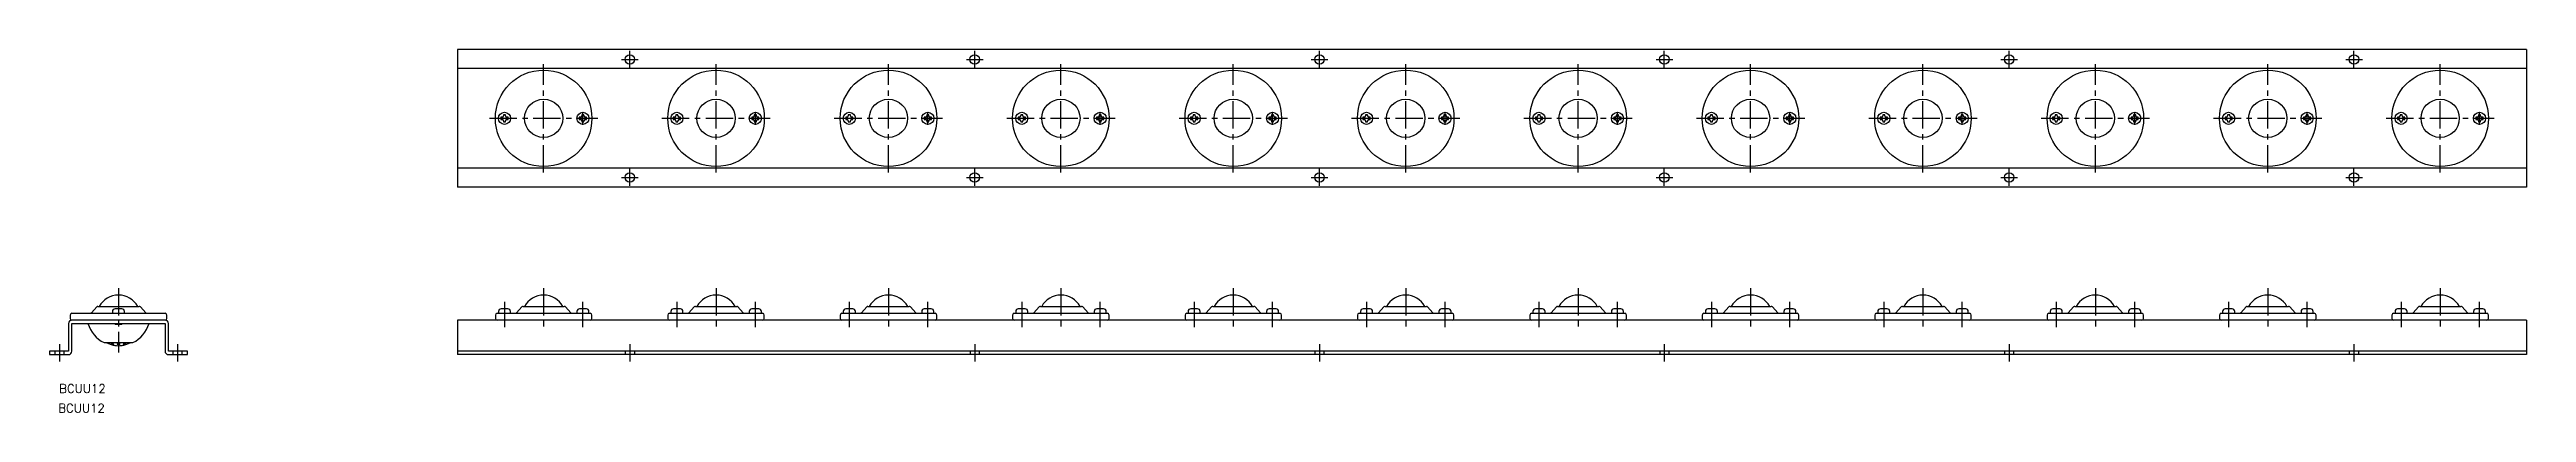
# Model space of a CAD drawing. Extents: x 0 to 1437, y -24 to 187.
import ezdxf

# ---------------------------------------------------------------- set-up
doc = ezdxf.new("R2010")
doc.units = 0
doc.header["$LTSCALE"] = 0.5
doc.header["$MEASUREMENT"] = 0
doc.linetypes.add('CENTER', pattern=[50.8, 31.75, -6.35, 6.35, -6.35])
doc.linetypes.add('DASHED', pattern=[19.05, 12.7, -6.35])
for name, color, linetype in [('MSM_CENTER', 1, 'CENTER'), ('MSM_CONTINUOUS', 7, 'CONTINUOUS'), ('MSM_DASHED', 4, 'DASHED')]:
    doc.layers.add(name, color=color, linetype=linetype)
doc.styles.get("Standard").update_dxf_attribs({"font": 'txt.shx', "height": 5, "bigfont": 'bigfont.shx'})

msp = doc.modelspace()

# ---------------------------------------------------------------- linework, layer by layer
at = {"layer": 'MSM_CENTER'}
for p, q in [((286.7, 115.8), (286.7, 178.6)), ((331.9, 181.4), (341.6, 181.4)), ((336.7, 176.5), (336.7, 186.3)), ((386.7, 115.8), (386.7, 178.6)), ((486.7, 115.8), (486.7, 178.6)), ((531.9, 181.4), (541.6, 181.4)), ((536.7, 176.5), (536.7, 186.3)), ((586.7, 115.8), (586.7, 178.6)), ((686.7, 115.8), (686.7, 178.6)), ((731.9, 181.4), (741.6, 181.4)), ((736.7, 176.5), (736.7, 186.3)), ((786.7, 115.8), (786.7, 178.6)), ((886.7, 115.8), (886.7, 178.6)), ((931.9, 181.4), (941.6, 181.4)), ((936.7, 176.5), (936.7, 186.3)), ((986.7, 115.8), (986.7, 178.6)), ((1086.7, 115.8), (1086.7, 178.6)), ((1131.9, 181.4), (1141.6, 181.4)), ((1136.7, 176.5), (1136.7, 186.3)), ((1186.7, 115.8), (1186.7, 178.6)), ((1286.7, 115.8), (1286.7, 178.6)), ((1331.9, 181.4), (1341.6, 181.4)), ((1336.7, 176.5), (1336.7, 186.3)), ((1386.7, 115.8), (1386.7, 178.6)), ((255.3, 147.2), (318.1, 147.2)), ((309.5, 143.5), (309.5, 150.8)), ((355.3, 147.2), (418.1, 147.2)), ((409.5, 143.5), (409.5, 150.8)), ((455.3, 147.2), (518.1, 147.2)), ((509.5, 143.5), (509.5, 150.8)), ((555.3, 147.2), (618.1, 147.2)), ((609.5, 143.5), (609.5, 150.8)), ((655.3, 147.2), (718.1, 147.2)), ((709.5, 143.5), (709.5, 150.8)), ((755.3, 147.2), (818.1, 147.2)), ((809.5, 143.5), (809.5, 150.8)), ((855.3, 147.2), (918.1, 147.2)), ((909.5, 143.5), (909.5, 150.8)), ((955.3, 147.2), (1018.1, 147.2)), ((1009.5, 143.5), (1009.5, 150.8)), ((1055.3, 147.2), (1118.1, 147.2)), ((1109.5, 143.5), (1109.5, 150.8)), ((1155.3, 147.2), (1218.1, 147.2)), ((1209.5, 143.5), (1209.5, 150.8)), ((1255.3, 147.2), (1318.1, 147.2)), ((1309.5, 143.5), (1309.5, 150.8)), ((1355.3, 147.2), (1418.1, 147.2)), ((1409.5, 143.5), (1409.5, 150.8)), ((336.7, 108), (336.7, 117.8)), ((536.7, 108), (536.7, 117.8)), ((736.7, 108), (736.7, 117.8)), ((936.7, 108), (936.7, 117.8)), ((1136.7, 108), (1136.7, 117.8)), ((1336.7, 108), (1336.7, 117.8)), ((331.9, 112.9), (341.6, 112.9)), ((531.9, 112.9), (541.6, 112.9)), ((731.9, 112.9), (741.6, 112.9)), ((931.9, 112.9), (941.6, 112.9)), ((1131.9, 112.9), (1141.6, 112.9)), ((1331.9, 112.9), (1341.6, 112.9)), ((40.1, 48.6), (40.1, 11.2)), ((286.7, 48.6), (286.7, 26)), ((386.7, 48.6), (386.7, 26)), ((486.7, 48.6), (486.7, 26)), ((586.7, 48.6), (586.7, 26)), ((686.7, 48.6), (686.7, 26)), ((786.7, 48.6), (786.7, 26)), ((886.7, 48.6), (886.7, 26)), ((986.7, 48.6), (986.7, 26)), ((1086.7, 48.6), (1086.7, 26)), ((1186.7, 48.6), (1186.7, 26)), ((1286.7, 48.6), (1286.7, 26)), ((1386.7, 48.6), (1386.7, 26)), ((264, 40.6), (264, 26)), ((309.5, 26), (309.5, 40.6)), ((364, 40.6), (364, 26)), ((409.5, 26), (409.5, 40.6)), ((464, 40.6), (464, 26)), ((509.5, 26), (509.5, 40.6)), ((564, 40.6), (564, 26)), ((609.5, 26), (609.5, 40.6)), ((664, 40.6), (664, 26)), ((709.5, 26), (709.5, 40.6)), ((764, 40.6), (764, 26)), ((809.5, 26), (809.5, 40.6)), ((864, 40.6), (864, 26)), ((909.5, 26), (909.5, 40.6)), ((964, 40.6), (964, 26)), ((1009.5, 26), (1009.5, 40.6)), ((1064, 40.6), (1064, 26)), ((1109.5, 26), (1109.5, 40.6)), ((1164, 40.6), (1164, 26)), ((1209.5, 26), (1209.5, 40.6)), ((1264, 40.6), (1264, 26)), ((1309.5, 26), (1309.5, 40.6)), ((1364, 40.6), (1364, 26)), ((1409.5, 26), (1409.5, 40.6)), ((5.9, 16), (5.9, 6)), ((74.4, 16), (74.4, 6)), ((336.7, 16), (336.7, 6)), ((536.7, 16), (536.7, 6)), ((736.7, 16), (736.7, 6)), ((936.7, 16), (936.7, 6)), ((1136.7, 16), (1136.7, 6)), ((1336.7, 16), (1336.7, 6))]:
    msp.add_line(p, q, dxfattribs=at)
at = {"layer": 'MSM_CONTINUOUS'}
for p, q in [((236.7, 187.2), (236.7, 107.2)), ((1436.7, 187.2), (236.7, 187.2)), ((1436.7, 187.2), (1436.7, 107.2)), ((1436.7, 176.2), (236.7, 176.2)), ((262.6, 147.8), (261.9, 147.8)), ((261.9, 147.8), (261.9, 146.6)), ((261.9, 146.6), (262.6, 146.6)), ((263.4, 149.3), (263.4, 148.6)), ((264.6, 149.3), (263.4, 149.3)), ((263.4, 145.8), (263.4, 145.1)), ((263.4, 145.1), (264.6, 145.1)), ((264.6, 148.6), (264.6, 149.3)), ((264.6, 145.1), (264.6, 145.8)), ((266.1, 147.8), (265.4, 147.8)), ((265.4, 146.6), (266.1, 146.6)), ((266.1, 146.6), (266.1, 147.8)), ((308.1, 147.8), (307.4, 147.8)), ((307.4, 147.8), (307.4, 146.6)), ((307.4, 146.6), (308.1, 146.6)), ((308.9, 149.3), (308.9, 148.6)), ((310.1, 149.3), (308.9, 149.3)), ((308.9, 145.8), (308.9, 145.1)), ((308.9, 145.1), (310.1, 145.1)), ((310.1, 148.6), (310.1, 149.3)), ((310.1, 145.1), (310.1, 145.8)), ((311.6, 147.8), (310.9, 147.8)), ((310.9, 146.6), (311.6, 146.6)), ((311.6, 146.6), (311.6, 147.8)), ((362.6, 147.8), (361.9, 147.8)), ((361.9, 147.8), (361.9, 146.6)), ((361.9, 146.6), (362.6, 146.6)), ((363.4, 149.3), (363.4, 148.6)), ((364.6, 149.3), (363.4, 149.3)), ((363.4, 145.8), (363.4, 145.1)), ((363.4, 145.1), (364.6, 145.1)), ((364.6, 148.6), (364.6, 149.3)), ((364.6, 145.1), (364.6, 145.8)), ((366.1, 147.8), (365.4, 147.8)), ((365.4, 146.6), (366.1, 146.6)), ((366.1, 146.6), (366.1, 147.8)), ((408.1, 147.8), (407.4, 147.8)), ((407.4, 147.8), (407.4, 146.6)), ((407.4, 146.6), (408.1, 146.6)), ((408.9, 149.3), (408.9, 148.6)), ((410.1, 149.3), (408.9, 149.3)), ((408.9, 145.8), (408.9, 145.1)), ((408.9, 145.1), (410.1, 145.1)), ((410.1, 148.6), (410.1, 149.3)), ((410.1, 145.1), (410.1, 145.8)), ((411.6, 147.8), (410.9, 147.8)), ((410.9, 146.6), (411.6, 146.6)), ((411.6, 146.6), (411.6, 147.8)), ((462.6, 147.8), (461.9, 147.8)), ((461.9, 147.8), (461.9, 146.6)), ((461.9, 146.6), (462.6, 146.6)), ((463.4, 149.3), (463.4, 148.6)), ((464.6, 149.3), (463.4, 149.3)), ((463.4, 145.8), (463.4, 145.1)), ((463.4, 145.1), (464.6, 145.1)), ((464.6, 148.6), (464.6, 149.3)), ((464.6, 145.1), (464.6, 145.8)), ((466.1, 147.8), (465.4, 147.8)), ((465.4, 146.6), (466.1, 146.6)), ((466.1, 146.6), (466.1, 147.8)), ((508.1, 147.8), (507.4, 147.8)), ((507.4, 147.8), (507.4, 146.6)), ((507.4, 146.6), (508.1, 146.6)), ((508.9, 149.3), (508.9, 148.6)), ((510.1, 149.3), (508.9, 149.3)), ((508.9, 145.8), (508.9, 145.1)), ((508.9, 145.1), (510.1, 145.1)), ((510.1, 148.6), (510.1, 149.3)), ((510.1, 145.1), (510.1, 145.8)), ((511.6, 147.8), (510.9, 147.8)), ((510.9, 146.6), (511.6, 146.6)), ((511.6, 146.6), (511.6, 147.8)), ((562.6, 147.8), (561.9, 147.8)), ((561.9, 147.8), (561.9, 146.6)), ((561.9, 146.6), (562.6, 146.6)), ((563.4, 149.3), (563.4, 148.6)), ((564.6, 149.3), (563.4, 149.3)), ((563.4, 145.8), (563.4, 145.1)), ((563.4, 145.1), (564.6, 145.1)), ((564.6, 148.6), (564.6, 149.3)), ((564.6, 145.1), (564.6, 145.8)), ((566.1, 147.8), (565.4, 147.8)), ((565.4, 146.6), (566.1, 146.6)), ((566.1, 146.6), (566.1, 147.8)), ((608.1, 147.8), (607.4, 147.8)), ((607.4, 147.8), (607.4, 146.6)), ((607.4, 146.6), (608.1, 146.6)), ((608.9, 149.3), (608.9, 148.6)), ((610.1, 149.3), (608.9, 149.3)), ((608.9, 145.8), (608.9, 145.1)), ((608.9, 145.1), (610.1, 145.1)), ((610.1, 148.6), (610.1, 149.3)), ((610.1, 145.1), (610.1, 145.8)), ((611.6, 147.8), (610.9, 147.8)), ((610.9, 146.6), (611.6, 146.6)), ((611.6, 146.6), (611.6, 147.8)), ((662.6, 147.8), (661.9, 147.8)), ((661.9, 147.8), (661.9, 146.6)), ((661.9, 146.6), (662.6, 146.6)), ((663.4, 149.3), (663.4, 148.6)), ((664.6, 149.3), (663.4, 149.3)), ((663.4, 145.8), (663.4, 145.1)), ((663.4, 145.1), (664.6, 145.1)), ((664.6, 148.6), (664.6, 149.3)), ((664.6, 145.1), (664.6, 145.8)), ((666.1, 147.8), (665.4, 147.8)), ((665.4, 146.6), (666.1, 146.6)), ((666.1, 146.6), (666.1, 147.8)), ((708.1, 147.8), (707.4, 147.8)), ((707.4, 147.8), (707.4, 146.6)), ((707.4, 146.6), (708.1, 146.6)), ((708.9, 149.3), (708.9, 148.6)), ((710.1, 149.3), (708.9, 149.3)), ((708.9, 145.8), (708.9, 145.1)), ((708.9, 145.1), (710.1, 145.1)), ((710.1, 148.6), (710.1, 149.3)), ((710.1, 145.1), (710.1, 145.8)), ((711.6, 147.8), (710.9, 147.8)), ((710.9, 146.6), (711.6, 146.6)), ((711.6, 146.6), (711.6, 147.8)), ((762.6, 147.8), (761.9, 147.8)), ((761.9, 147.8), (761.9, 146.6)), ((761.9, 146.6), (762.6, 146.6)), ((763.4, 149.3), (763.4, 148.6)), ((764.6, 149.3), (763.4, 149.3)), ((763.4, 145.8), (763.4, 145.1)), ((763.4, 145.1), (764.6, 145.1)), ((764.6, 148.6), (764.6, 149.3)), ((764.6, 145.1), (764.6, 145.8)), ((766.1, 147.8), (765.4, 147.8)), ((765.4, 146.6), (766.1, 146.6)), ((766.1, 146.6), (766.1, 147.8)), ((808.1, 147.8), (807.4, 147.8)), ((807.4, 147.8), (807.4, 146.6)), ((807.4, 146.6), (808.1, 146.6)), ((808.9, 149.3), (808.9, 148.6)), ((810.1, 149.3), (808.9, 149.3)), ((808.9, 145.8), (808.9, 145.1)), ((808.9, 145.1), (810.1, 145.1)), ((810.1, 148.6), (810.1, 149.3)), ((810.1, 145.1), (810.1, 145.8)), ((811.6, 147.8), (810.9, 147.8)), ((810.9, 146.6), (811.6, 146.6)), ((811.6, 146.6), (811.6, 147.8)), ((862.6, 147.8), (861.9, 147.8)), ((861.9, 147.8), (861.9, 146.6)), ((861.9, 146.6), (862.6, 146.6)), ((863.4, 149.3), (863.4, 148.6)), ((864.6, 149.3), (863.4, 149.3)), ((863.4, 145.8), (863.4, 145.1)), ((863.4, 145.1), (864.6, 145.1)), ((864.6, 148.6), (864.6, 149.3)), ((864.6, 145.1), (864.6, 145.8)), ((866.1, 147.8), (865.4, 147.8)), ((865.4, 146.6), (866.1, 146.6)), ((866.1, 146.6), (866.1, 147.8)), ((908.1, 147.8), (907.4, 147.8)), ((907.4, 147.8), (907.4, 146.6)), ((907.4, 146.6), (908.1, 146.6)), ((908.9, 149.3), (908.9, 148.6)), ((910.1, 149.3), (908.9, 149.3)), ((908.9, 145.8), (908.9, 145.1)), ((908.9, 145.1), (910.1, 145.1)), ((910.1, 148.6), (910.1, 149.3)), ((910.1, 145.1), (910.1, 145.8)), ((911.6, 147.8), (910.9, 147.8)), ((910.9, 146.6), (911.6, 146.6)), ((911.6, 146.6), (911.6, 147.8)), ((962.6, 147.8), (961.9, 147.8)), ((961.9, 147.8), (961.9, 146.6)), ((961.9, 146.6), (962.6, 146.6)), ((963.4, 149.3), (963.4, 148.6)), ((964.6, 149.3), (963.4, 149.3)), ((963.4, 145.8), (963.4, 145.1)), ((963.4, 145.1), (964.6, 145.1)), ((964.6, 148.6), (964.6, 149.3)), ((964.6, 145.1), (964.6, 145.8)), ((966.1, 147.8), (965.4, 147.8)), ((965.4, 146.6), (966.1, 146.6)), ((966.1, 146.6), (966.1, 147.8)), ((1008.1, 147.8), (1007.4, 147.8)), ((1007.4, 147.8), (1007.4, 146.6)), ((1007.4, 146.6), (1008.1, 146.6)), ((1008.9, 149.3), (1008.9, 148.6)), ((1010.1, 149.3), (1008.9, 149.3)), ((1008.9, 145.8), (1008.9, 145.1)), ((1008.9, 145.1), (1010.1, 145.1)), ((1010.1, 148.6), (1010.1, 149.3)), ((1010.1, 145.1), (1010.1, 145.8)), ((1011.6, 147.8), (1010.9, 147.8)), ((1010.9, 146.6), (1011.6, 146.6)), ((1011.6, 146.6), (1011.6, 147.8)), ((1062.6, 147.8), (1061.9, 147.8)), ((1061.9, 147.8), (1061.9, 146.6)), ((1061.9, 146.6), (1062.6, 146.6)), ((1063.4, 149.3), (1063.4, 148.6)), ((1064.6, 149.3), (1063.4, 149.3)), ((1063.4, 145.8), (1063.4, 145.1)), ((1063.4, 145.1), (1064.6, 145.1)), ((1064.6, 148.6), (1064.6, 149.3)), ((1064.6, 145.1), (1064.6, 145.8)), ((1066.1, 147.8), (1065.4, 147.8)), ((1065.4, 146.6), (1066.1, 146.6)), ((1066.1, 146.6), (1066.1, 147.8)), ((1108.1, 147.8), (1107.4, 147.8)), ((1107.4, 147.8), (1107.4, 146.6)), ((1107.4, 146.6), (1108.1, 146.6)), ((1108.9, 149.3), (1108.9, 148.6)), ((1110.1, 149.3), (1108.9, 149.3)), ((1108.9, 145.8), (1108.9, 145.1)), ((1108.9, 145.1), (1110.1, 145.1)), ((1110.1, 148.6), (1110.1, 149.3)), ((1110.1, 145.1), (1110.1, 145.8)), ((1111.6, 147.8), (1110.9, 147.8)), ((1110.9, 146.6), (1111.6, 146.6)), ((1111.6, 146.6), (1111.6, 147.8)), ((1162.6, 147.8), (1161.9, 147.8)), ((1161.9, 147.8), (1161.9, 146.6)), ((1161.9, 146.6), (1162.6, 146.6)), ((1163.4, 149.3), (1163.4, 148.6)), ((1164.6, 149.3), (1163.4, 149.3)), ((1163.4, 145.8), (1163.4, 145.1)), ((1163.4, 145.1), (1164.6, 145.1)), ((1164.6, 148.6), (1164.6, 149.3)), ((1164.6, 145.1), (1164.6, 145.8)), ((1166.1, 147.8), (1165.4, 147.8)), ((1165.4, 146.6), (1166.1, 146.6)), ((1166.1, 146.6), (1166.1, 147.8)), ((1208.1, 147.8), (1207.4, 147.8)), ((1207.4, 147.8), (1207.4, 146.6)), ((1207.4, 146.6), (1208.1, 146.6)), ((1208.9, 149.3), (1208.9, 148.6)), ((1210.1, 149.3), (1208.9, 149.3)), ((1208.9, 145.8), (1208.9, 145.1)), ((1208.9, 145.1), (1210.1, 145.1)), ((1210.1, 148.6), (1210.1, 149.3)), ((1210.1, 145.1), (1210.1, 145.8)), ((1211.6, 147.8), (1210.9, 147.8)), ((1210.9, 146.6), (1211.6, 146.6)), ((1211.6, 146.6), (1211.6, 147.8)), ((1262.6, 147.8), (1261.9, 147.8)), ((1261.9, 147.8), (1261.9, 146.6)), ((1261.9, 146.6), (1262.6, 146.6)), ((1263.4, 149.3), (1263.4, 148.6)), ((1264.6, 149.3), (1263.4, 149.3)), ((1263.4, 145.8), (1263.4, 145.1)), ((1263.4, 145.1), (1264.6, 145.1)), ((1264.6, 148.6), (1264.6, 149.3)), ((1264.6, 145.1), (1264.6, 145.8)), ((1266.1, 147.8), (1265.4, 147.8)), ((1265.4, 146.6), (1266.1, 146.6)), ((1266.1, 146.6), (1266.1, 147.8)), ((1308.1, 147.8), (1307.4, 147.8)), ((1307.4, 147.8), (1307.4, 146.6)), ((1307.4, 146.6), (1308.1, 146.6)), ((1308.9, 149.3), (1308.9, 148.6)), ((1310.1, 149.3), (1308.9, 149.3)), ((1308.9, 145.8), (1308.9, 145.1)), ((1308.9, 145.1), (1310.1, 145.1)), ((1310.1, 148.6), (1310.1, 149.3)), ((1310.1, 145.1), (1310.1, 145.8)), ((1311.6, 147.8), (1310.9, 147.8)), ((1310.9, 146.6), (1311.6, 146.6)), ((1311.6, 146.6), (1311.6, 147.8)), ((1362.6, 147.8), (1361.9, 147.8)), ((1361.9, 147.8), (1361.9, 146.6)), ((1361.9, 146.6), (1362.6, 146.6)), ((1363.4, 149.3), (1363.4, 148.6)), ((1364.6, 149.3), (1363.4, 149.3)), ((1363.4, 145.8), (1363.4, 145.1)), ((1363.4, 145.1), (1364.6, 145.1)), ((1364.6, 148.6), (1364.6, 149.3)), ((1364.6, 145.1), (1364.6, 145.8)), ((1366.1, 147.8), (1365.4, 147.8)), ((1365.4, 146.6), (1366.1, 146.6)), ((1366.1, 146.6), (1366.1, 147.8)), ((1408.1, 147.8), (1407.4, 147.8)), ((1407.4, 147.8), (1407.4, 146.6)), ((1407.4, 146.6), (1408.1, 146.6)), ((1408.9, 149.3), (1408.9, 148.6)), ((1410.1, 149.3), (1408.9, 149.3)), ((1408.9, 145.8), (1408.9, 145.1)), ((1408.9, 145.1), (1410.1, 145.1)), ((1410.1, 148.6), (1410.1, 149.3)), ((1410.1, 145.1), (1410.1, 145.8)), ((1411.6, 147.8), (1410.9, 147.8)), ((1410.9, 146.6), (1411.6, 146.6)), ((1411.6, 146.6), (1411.6, 147.8)), ((1436.7, 118.2), (236.7, 118.2)), ((1436.7, 107.2), (236.7, 107.2)), ((12.1, 33), (12.1, 31)), ((13.1, 34), (67.1, 34)), ((67.1, 30), (13.1, 30)), ((27.5, 37.7), (24.4, 34.3)), ((28.2, 38), (52.1, 38)), ((36.6, 35.1), (36.6, 34)), ((42.1, 36.6), (38.1, 36.6)), ((43.6, 34), (43.6, 35.1)), ((55.9, 34.3), (52.8, 37.7)), ((68.1, 31), (68.1, 33)), ((1436.7, 30), (236.7, 30)), ((236.7, 30), (236.7, 10)), ((258.7, 33), (258.7, 31)), ((259.7, 34), (313.7, 34)), ((260.5, 35.1), (260.5, 34)), ((266, 36.6), (262, 36.6)), ((267.5, 34), (267.5, 35.1)), ((274.1, 37.7), (271, 34.3)), ((274.8, 38), (298.7, 38)), ((302.5, 34.3), (299.4, 37.7)), ((306, 35.1), (306, 34)), ((311.5, 36.6), (307.5, 36.6)), ((313, 34), (313, 35.1)), ((314.7, 31), (314.7, 33)), ((358.7, 33), (358.7, 31)), ((359.7, 34), (413.7, 34)), ((360.5, 35.1), (360.5, 34)), ((366, 36.6), (362, 36.6)), ((367.5, 34), (367.5, 35.1)), ((374.1, 37.7), (371, 34.3)), ((374.8, 38), (398.7, 38)), ((402.5, 34.3), (399.4, 37.7)), ((406, 35.1), (406, 34)), ((411.5, 36.6), (407.5, 36.6)), ((413, 34), (413, 35.1)), ((414.7, 31), (414.7, 33)), ((458.7, 33), (458.7, 31)), ((459.7, 34), (513.7, 34)), ((460.5, 35.1), (460.5, 34)), ((466, 36.6), (462, 36.6)), ((467.5, 34), (467.5, 35.1)), ((474.1, 37.7), (471, 34.3)), ((474.8, 38), (498.7, 38)), ((502.5, 34.3), (499.4, 37.7)), ((506, 35.1), (506, 34)), ((511.5, 36.6), (507.5, 36.6)), ((513, 34), (513, 35.1)), ((514.7, 31), (514.7, 33)), ((558.7, 33), (558.7, 31)), ((559.7, 34), (613.7, 34)), ((560.5, 35.1), (560.5, 34)), ((566, 36.6), (562, 36.6)), ((567.5, 34), (567.5, 35.1)), ((574.1, 37.7), (571, 34.3)), ((574.8, 38), (598.7, 38)), ((602.5, 34.3), (599.4, 37.7)), ((606, 35.1), (606, 34)), ((611.5, 36.6), (607.5, 36.6)), ((613, 34), (613, 35.1)), ((614.7, 31), (614.7, 33)), ((658.7, 33), (658.7, 31)), ((659.7, 34), (713.7, 34)), ((660.5, 35.1), (660.5, 34)), ((666, 36.6), (662, 36.6)), ((667.5, 34), (667.5, 35.1)), ((674.1, 37.7), (671, 34.3)), ((674.8, 38), (698.7, 38)), ((702.5, 34.3), (699.4, 37.7)), ((706, 35.1), (706, 34)), ((711.5, 36.6), (707.5, 36.6)), ((713, 34), (713, 35.1)), ((714.7, 31), (714.7, 33)), ((758.7, 33), (758.7, 31)), ((759.7, 34), (813.7, 34)), ((760.5, 35.1), (760.5, 34)), ((766, 36.6), (762, 36.6)), ((767.5, 34), (767.5, 35.1)), ((774.1, 37.7), (771, 34.3)), ((774.8, 38), (798.7, 38)), ((802.5, 34.3), (799.4, 37.7)), ((806, 35.1), (806, 34)), ((811.5, 36.6), (807.5, 36.6)), ((813, 34), (813, 35.1)), ((814.7, 31), (814.7, 33)), ((858.7, 33), (858.7, 31)), ((859.7, 34), (913.7, 34)), ((860.5, 35.1), (860.5, 34)), ((866, 36.6), (862, 36.6)), ((867.5, 34), (867.5, 35.1)), ((874.1, 37.7), (871, 34.3)), ((874.8, 38), (898.7, 38)), ((902.5, 34.3), (899.4, 37.7)), ((906, 35.1), (906, 34)), ((911.5, 36.6), (907.5, 36.6)), ((913, 34), (913, 35.1)), ((914.7, 31), (914.7, 33)), ((958.7, 33), (958.7, 31)), ((959.7, 34), (1013.7, 34)), ((960.5, 35.1), (960.5, 34)), ((966, 36.6), (962, 36.6)), ((967.5, 34), (967.5, 35.1)), ((974.1, 37.7), (971, 34.3)), ((974.8, 38), (998.7, 38)), ((1002.5, 34.3), (999.4, 37.7)), ((1006, 35.1), (1006, 34)), ((1011.5, 36.6), (1007.5, 36.6)), ((1013, 34), (1013, 35.1)), ((1014.7, 31), (1014.7, 33)), ((1058.7, 33), (1058.7, 31)), ((1059.7, 34), (1113.7, 34)), ((1060.5, 35.1), (1060.5, 34)), ((1066, 36.6), (1062, 36.6)), ((1067.5, 34), (1067.5, 35.1)), ((1074.1, 37.7), (1071, 34.3)), ((1074.8, 38), (1098.7, 38)), ((1102.5, 34.3), (1099.4, 37.7)), ((1106, 35.1), (1106, 34)), ((1111.5, 36.6), (1107.5, 36.6)), ((1113, 34), (1113, 35.1)), ((1114.7, 31), (1114.7, 33)), ((1158.7, 33), (1158.7, 31)), ((1159.7, 34), (1213.7, 34)), ((1160.5, 35.1), (1160.5, 34)), ((1166, 36.6), (1162, 36.6)), ((1167.5, 34), (1167.5, 35.1)), ((1174.1, 37.7), (1171, 34.3)), ((1174.8, 38), (1198.7, 38)), ((1202.5, 34.3), (1199.4, 37.7)), ((1206, 35.1), (1206, 34)), ((1211.5, 36.6), (1207.5, 36.6)), ((1213, 34), (1213, 35.1)), ((1214.7, 31), (1214.7, 33)), ((1258.7, 33), (1258.7, 31)), ((1259.7, 34), (1313.7, 34)), ((1260.5, 35.1), (1260.5, 34)), ((1266, 36.6), (1262, 36.6)), ((1267.5, 34), (1267.5, 35.1)), ((1274.1, 37.7), (1271, 34.3)), ((1274.8, 38), (1298.7, 38)), ((1302.5, 34.3), (1299.4, 37.7)), ((1306, 35.1), (1306, 34)), ((1311.5, 36.6), (1307.5, 36.6)), ((1313, 34), (1313, 35.1)), ((1314.7, 31), (1314.7, 33)), ((1358.7, 33), (1358.7, 31)), ((1359.7, 34), (1413.7, 34)), ((1360.5, 35.1), (1360.5, 34)), ((1366, 36.6), (1362, 36.6)), ((1367.5, 34), (1367.5, 35.1)), ((1374.1, 37.7), (1371, 34.3)), ((1374.8, 38), (1398.7, 38)), ((1402.5, 34.3), (1399.4, 37.7)), ((1406, 35.1), (1406, 34)), ((1411.5, 36.6), (1407.5, 36.6)), ((1413, 34), (1413, 35.1)), ((1414.7, 31), (1414.7, 33)), ((1436.7, 30), (1436.7, 10)), ((11.1, 28), (11.1, 12)), ((13.1, 12), (13.1, 28)), ((13.1, 28), (67.1, 28)), ((31.8, 17), (48.5, 17)), ((34.3, 16.5), (35.9, 15.9)), ((38.1, 28), (38.1, 27.5)), ((42.1, 27.5), (38.1, 27.5)), ((42.1, 27.5), (42.1, 28)), ((44.3, 15.9), (45.9, 16.5)), ((67.1, 28), (67.1, 12)), ((69.1, 12), (69.1, 28)), ((0.1, 12), (0.1, 10)), ((11.1, 12), (0.1, 12)), ((0.1, 10), (11.1, 10)), ((80.1, 12), (69.1, 12)), ((69.1, 10), (80.1, 10)), ((80.1, 10), (80.1, 12)), ((1436.7, 12), (236.7, 12)), ((1436.7, 10), (236.7, 10))]:
    msp.add_line(p, q, dxfattribs=at)
for centre, radius in [((286.7, 147.2), 28), ((336.7, 181.4), 2.75), ((386.7, 147.2), 28), ((486.7, 147.2), 28), ((536.7, 181.4), 2.75), ((586.7, 147.2), 28), ((686.7, 147.2), 28), ((736.7, 181.4), 2.75), ((786.7, 147.2), 28), ((886.7, 147.2), 28), ((936.7, 181.4), 2.75), ((986.7, 147.2), 28), ((1086.7, 147.2), 28), ((1136.7, 181.4), 2.75), ((1186.7, 147.2), 28), ((1286.7, 147.2), 28), ((1336.7, 181.4), 2.75), ((1386.7, 147.2), 28), ((286.7, 147.2), 11.1), ((386.7, 147.2), 11.1), ((486.7, 147.2), 11.1), ((586.7, 147.2), 11.1), ((686.7, 147.2), 11.1), ((786.7, 147.2), 11.1), ((886.7, 147.2), 11.1), ((986.7, 147.2), 11.1), ((1086.7, 147.2), 11.1), ((1186.7, 147.2), 11.1), ((1286.7, 147.2), 11.1), ((1386.7, 147.2), 11.1), ((264, 147.2), 3.5), ((309.5, 147.2), 3.5), ((364, 147.2), 3.5), ((409.5, 147.2), 3.5), ((464, 147.2), 3.5), ((509.5, 147.2), 3.5), ((564, 147.2), 3.5), ((609.5, 147.2), 3.5), ((664, 147.2), 3.5), ((709.5, 147.2), 3.5), ((764, 147.2), 3.5), ((809.5, 147.2), 3.5), ((864, 147.2), 3.5), ((909.5, 147.2), 3.5), ((964, 147.2), 3.5), ((1009.5, 147.2), 3.5), ((1064, 147.2), 3.5), ((1109.5, 147.2), 3.5), ((1164, 147.2), 3.5), ((1209.5, 147.2), 3.5), ((1264, 147.2), 3.5), ((1309.5, 147.2), 3.5), ((1364, 147.2), 3.5), ((1409.5, 147.2), 3.5), ((336.7, 112.9), 2.75), ((536.7, 112.9), 2.75), ((736.7, 112.9), 2.75), ((936.7, 112.9), 2.75), ((1136.7, 112.9), 2.75), ((1336.7, 112.9), 2.75)]:
    msp.add_circle(centre, radius, dxfattribs=at)
for centre, radius, start, end in [((262.6, 148.6), 0.8, 270, 0), ((262.6, 145.8), 0.8, 0, 90), ((265.4, 148.6), 0.8, 180, 270), ((265.4, 145.8), 0.8, 90, 180), ((308.1, 148.6), 0.8, 270, 0), ((308.1, 145.8), 0.8, 0, 90), ((310.9, 148.6), 0.8, 180, 270), ((310.9, 145.8), 0.8, 90, 180), ((362.6, 148.6), 0.8, 270, 0), ((362.6, 145.8), 0.8, 0, 90), ((365.4, 148.6), 0.8, 180, 270), ((365.4, 145.8), 0.8, 90, 180), ((408.1, 148.6), 0.8, 270, 0), ((408.1, 145.8), 0.8, 0, 90), ((410.9, 148.6), 0.8, 180, 270), ((410.9, 145.8), 0.8, 90, 180), ((462.6, 148.6), 0.8, 270, 0), ((462.6, 145.8), 0.8, 0, 90), ((465.4, 148.6), 0.8, 180, 270), ((465.4, 145.8), 0.8, 90, 180), ((508.1, 148.6), 0.8, 270, 0), ((508.1, 145.8), 0.8, 0, 90), ((510.9, 148.6), 0.8, 180, 270), ((510.9, 145.8), 0.8, 90, 180), ((562.6, 148.6), 0.8, 270, 0), ((562.6, 145.8), 0.8, 0, 90), ((565.4, 148.6), 0.8, 180, 270), ((565.4, 145.8), 0.8, 90, 180), ((608.1, 148.6), 0.8, 270, 0), ((608.1, 145.8), 0.8, 0, 90), ((610.9, 148.6), 0.8, 180, 270), ((610.9, 145.8), 0.8, 90, 180), ((662.6, 148.6), 0.8, 270, 0), ((662.6, 145.8), 0.8, 0, 90), ((665.4, 148.6), 0.8, 180, 270), ((665.4, 145.8), 0.8, 90, 180), ((708.1, 148.6), 0.8, 270, 0), ((708.1, 145.8), 0.8, 0, 90), ((710.9, 148.6), 0.8, 180, 270), ((710.9, 145.8), 0.8, 90, 180), ((762.6, 148.6), 0.8, 270, 0), ((762.6, 145.8), 0.8, 0, 90), ((765.4, 148.6), 0.8, 180, 270), ((765.4, 145.8), 0.8, 90, 180), ((808.1, 148.6), 0.8, 270, 0), ((808.1, 145.8), 0.8, 0, 90), ((810.9, 148.6), 0.8, 180, 270), ((810.9, 145.8), 0.8, 90, 180), ((862.6, 148.6), 0.8, 270, 0), ((862.6, 145.8), 0.8, 0, 90), ((865.4, 148.6), 0.8, 180, 270), ((865.4, 145.8), 0.8, 90, 180), ((908.1, 148.6), 0.8, 270, 0), ((908.1, 145.8), 0.8, 0, 90), ((910.9, 148.6), 0.8, 180, 270), ((910.9, 145.8), 0.8, 90, 180), ((962.6, 148.6), 0.8, 270, 0), ((962.6, 145.8), 0.8, 0, 90), ((965.4, 148.6), 0.8, 180, 270), ((965.4, 145.8), 0.8, 90, 180), ((1008.1, 148.6), 0.8, 270, 0), ((1008.1, 145.8), 0.8, 0, 90), ((1010.9, 148.6), 0.8, 180, 270), ((1010.9, 145.8), 0.8, 90, 180), ((1062.6, 148.6), 0.8, 270, 0), ((1062.6, 145.8), 0.8, 0, 90), ((1065.4, 148.6), 0.8, 180, 270), ((1065.4, 145.8), 0.8, 90, 180), ((1108.1, 148.6), 0.8, 270, 0), ((1108.1, 145.8), 0.8, 0, 90), ((1110.9, 148.6), 0.8, 180, 270), ((1110.9, 145.8), 0.8, 90, 180), ((1162.6, 148.6), 0.8, 270, 0), ((1162.6, 145.8), 0.8, 0, 90), ((1165.4, 148.6), 0.8, 180, 270), ((1165.4, 145.8), 0.8, 90, 180), ((1208.1, 148.6), 0.8, 270, 0), ((1208.1, 145.8), 0.8, 0, 90), ((1210.9, 148.6), 0.8, 180, 270), ((1210.9, 145.8), 0.8, 90, 180), ((1262.6, 148.6), 0.8, 270, 0), ((1262.6, 145.8), 0.8, 0, 90), ((1265.4, 148.6), 0.8, 180, 270), ((1265.4, 145.8), 0.8, 90, 180), ((1308.1, 148.6), 0.8, 270, 0), ((1308.1, 145.8), 0.8, 0, 90), ((1310.9, 148.6), 0.8, 180, 270), ((1310.9, 145.8), 0.8, 90, 180), ((1362.6, 148.6), 0.8, 270, 0), ((1362.6, 145.8), 0.8, 0, 90), ((1365.4, 148.6), 0.8, 180, 270), ((1365.4, 145.8), 0.8, 90, 180), ((1408.1, 148.6), 0.8, 270, 0), ((1408.1, 145.8), 0.8, 0, 90), ((1410.9, 148.6), 0.8, 180, 270), ((1410.9, 145.8), 0.8, 90, 180), ((40.1, 31.9), 12.7, 28.706, 151.294), ((286.7, 31.9), 12.7, 28.706, 151.294), ((386.7, 31.9), 12.7, 28.706, 151.294), ((486.7, 31.9), 12.7, 28.706, 151.294), ((586.7, 31.9), 12.7, 28.706, 151.294), ((686.7, 31.9), 12.7, 28.706, 151.294), ((786.7, 31.9), 12.7, 28.706, 151.294), ((886.7, 31.9), 12.7, 28.706, 151.294), ((986.7, 31.9), 12.7, 28.706, 151.294), ((1086.7, 31.9), 12.7, 28.706, 151.294), ((1186.7, 31.9), 12.7, 28.706, 151.294), ((1286.7, 31.9), 12.7, 28.706, 151.294), ((1386.7, 31.9), 12.7, 28.706, 151.294), ((13.1, 28), 2, 90, 180), ((13.1, 33), 1, 90, 180), ((13.1, 31), 1, 180, 270), ((23.6, 35), 1, 270, 317.2312), ((28.2, 37), 1, 90, 137.2312), ((38.1, 35.1), 1.5, 90, 180), ((42.1, 35.1), 1.5, 0, 90), ((52.1, 37), 1, 42.7688, 90), ((56.6, 35), 1, 222.7688, 270), ((67.1, 33), 1, 0, 90), ((67.1, 31), 1, 270, 0), ((67.1, 28), 2, 0, 90), ((259.7, 33), 1, 90, 180), ((259.7, 31), 1, 180, 270), ((262, 35.1), 1.5, 90, 180), ((266, 35.1), 1.5, 0, 90), ((270.2, 35), 1, 270, 317.2312), ((274.8, 37), 1, 90, 137.2312), ((298.7, 37), 1, 42.7688, 90), ((303.2, 35), 1, 222.7688, 270), ((307.5, 35.1), 1.5, 90, 180), ((311.5, 35.1), 1.5, 0, 90), ((313.7, 33), 1, 0, 90), ((313.7, 31), 1, 270, 0), ((359.7, 33), 1, 90, 180), ((359.7, 31), 1, 180, 270), ((362, 35.1), 1.5, 90, 180), ((366, 35.1), 1.5, 0, 90), ((370.2, 35), 1, 270, 317.2312), ((374.8, 37), 1, 90, 137.2312), ((398.7, 37), 1, 42.7688, 90), ((403.2, 35), 1, 222.7688, 270), ((407.5, 35.1), 1.5, 90, 180), ((411.5, 35.1), 1.5, 0, 90), ((413.7, 33), 1, 0, 90), ((413.7, 31), 1, 270, 0), ((459.7, 33), 1, 90, 180), ((459.7, 31), 1, 180, 270), ((462, 35.1), 1.5, 90, 180), ((466, 35.1), 1.5, 0, 90), ((470.2, 35), 1, 270, 317.2312), ((474.8, 37), 1, 90, 137.2312), ((498.7, 37), 1, 42.7688, 90), ((503.2, 35), 1, 222.7688, 270), ((507.5, 35.1), 1.5, 90, 180), ((511.5, 35.1), 1.5, 0, 90), ((513.7, 33), 1, 0, 90), ((513.7, 31), 1, 270, 0), ((559.7, 33), 1, 90, 180), ((559.7, 31), 1, 180, 270), ((562, 35.1), 1.5, 90, 180), ((566, 35.1), 1.5, 0, 90), ((570.2, 35), 1, 270, 317.2312), ((574.8, 37), 1, 90, 137.2312), ((598.7, 37), 1, 42.7688, 90), ((603.2, 35), 1, 222.7688, 270), ((607.5, 35.1), 1.5, 90, 180), ((611.5, 35.1), 1.5, 0, 90), ((613.7, 33), 1, 0, 90), ((613.7, 31), 1, 270, 0), ((659.7, 33), 1, 90, 180), ((659.7, 31), 1, 180, 270), ((662, 35.1), 1.5, 90, 180), ((666, 35.1), 1.5, 0, 90), ((670.2, 35), 1, 270, 317.2312), ((674.8, 37), 1, 90, 137.2312), ((698.7, 37), 1, 42.7688, 90), ((703.2, 35), 1, 222.7688, 270), ((707.5, 35.1), 1.5, 90, 180), ((711.5, 35.1), 1.5, 0, 90), ((713.7, 33), 1, 0, 90), ((713.7, 31), 1, 270, 0), ((759.7, 33), 1, 90, 180), ((759.7, 31), 1, 180, 270), ((762, 35.1), 1.5, 90, 180), ((766, 35.1), 1.5, 0, 90), ((770.2, 35), 1, 270, 317.2312), ((774.8, 37), 1, 90, 137.2312), ((798.7, 37), 1, 42.7688, 90), ((803.2, 35), 1, 222.7688, 270), ((807.5, 35.1), 1.5, 90, 180), ((811.5, 35.1), 1.5, 0, 90), ((813.7, 33), 1, 0, 90), ((813.7, 31), 1, 270, 0), ((859.7, 33), 1, 90, 180), ((859.7, 31), 1, 180, 270), ((862, 35.1), 1.5, 90, 180), ((866, 35.1), 1.5, 0, 90), ((870.2, 35), 1, 270, 317.2312), ((874.8, 37), 1, 90, 137.2312), ((898.7, 37), 1, 42.7688, 90), ((903.2, 35), 1, 222.7688, 270), ((907.5, 35.1), 1.5, 90, 180), ((911.5, 35.1), 1.5, 0, 90), ((913.7, 33), 1, 0, 90), ((913.7, 31), 1, 270, 0), ((959.7, 33), 1, 90, 180), ((959.7, 31), 1, 180, 270), ((962, 35.1), 1.5, 90, 180), ((966, 35.1), 1.5, 0, 90), ((970.2, 35), 1, 270, 317.2312), ((974.8, 37), 1, 90, 137.2312), ((998.7, 37), 1, 42.7688, 90), ((1003.2, 35), 1, 222.7688, 270), ((1007.5, 35.1), 1.5, 90, 180), ((1011.5, 35.1), 1.5, 0, 90), ((1013.7, 33), 1, 0, 90), ((1013.7, 31), 1, 270, 0), ((1059.7, 33), 1, 90, 180), ((1059.7, 31), 1, 180, 270), ((1062, 35.1), 1.5, 90, 180), ((1066, 35.1), 1.5, 0, 90), ((1070.2, 35), 1, 270, 317.2312), ((1074.8, 37), 1, 90, 137.2312), ((1098.7, 37), 1, 42.7688, 90), ((1103.2, 35), 1, 222.7688, 270), ((1107.5, 35.1), 1.5, 90, 180), ((1111.5, 35.1), 1.5, 0, 90), ((1113.7, 33), 1, 0, 90), ((1113.7, 31), 1, 270, 0), ((1159.7, 33), 1, 90, 180), ((1159.7, 31), 1, 180, 270), ((1162, 35.1), 1.5, 90, 180), ((1166, 35.1), 1.5, 0, 90), ((1170.2, 35), 1, 270, 317.2312), ((1174.8, 37), 1, 90, 137.2312), ((1198.7, 37), 1, 42.7688, 90), ((1203.2, 35), 1, 222.7688, 270), ((1207.5, 35.1), 1.5, 90, 180), ((1211.5, 35.1), 1.5, 0, 90), ((1213.7, 33), 1, 0, 90), ((1213.7, 31), 1, 270, 0), ((1259.7, 33), 1, 90, 180), ((1259.7, 31), 1, 180, 270), ((1262, 35.1), 1.5, 90, 180), ((1266, 35.1), 1.5, 0, 90), ((1270.2, 35), 1, 270, 317.2312), ((1274.8, 37), 1, 90, 137.2312), ((1298.7, 37), 1, 42.7688, 90), ((1303.2, 35), 1, 222.7688, 270), ((1307.5, 35.1), 1.5, 90, 180), ((1311.5, 35.1), 1.5, 0, 90), ((1313.7, 33), 1, 0, 90), ((1313.7, 31), 1, 270, 0), ((1359.7, 33), 1, 90, 180), ((1359.7, 31), 1, 180, 270), ((1362, 35.1), 1.5, 90, 180), ((1366, 35.1), 1.5, 0, 90), ((1370.2, 35), 1, 270, 317.2312), ((1374.8, 37), 1, 90, 137.2312), ((1398.7, 37), 1, 42.7688, 90), ((1403.2, 35), 1, 222.7688, 270), ((1407.5, 35.1), 1.5, 90, 180), ((1411.5, 35.1), 1.5, 0, 90), ((1413.7, 33), 1, 0, 90), ((1413.7, 31), 1, 270, 0), ((40.1, 33.6), 18.6, 197.5222, 243.3226), ((40.1, 29), 13.8, 240.9166, 245.1778), ((36, 15.8), 0.701, 79.9862, 107.0272), ((35.9, 16.4), 0.0741, 107.8054, 174.9921), ((36, 16.5), 0.263, 205.8139, 243.2477), ((35.1, 16.2), 0.686, 14.727, 17.2448), ((37, 18), 2.03, 236.3935, 256.9407), ((40.1, 29), 13.8, 252.2638, 287.7636), ((35.8, 13.6), 2.89, 63.0673, 83.0461), ((37.2, 17.9), 1.99, 252.6743, 272.2149), ((35.9, 14.2), 2.31, 52.8762, 58.8886), ((37.2, 16.2), 0.282, 279.2188, 306.8366), ((37.2, 15.9), 0.2, 19.5765, 49.3393), ((37.3, 16), 0.0558, 321.1911, 8.6562), ((39.5, 16.2), 0.143, 138.5673, 235.9035), ((39.6, 16.1), 0.287, 116.7324, 141.2855), ((40, 16.9), 1.03, 236.6344, 263.3936), ((39.9, 15.6), 0.86, 102.2036, 120.5961), ((40.1, 14.7), 1.86, 86.8585, 102.7976), ((40.1, 17.8), 1.89, 260.8026, 279.8182), ((40.2, 15), 1.54, 71.0495, 87.8904), ((40.3, 17), 1.14, 279.5118, 297.8197), ((40.6, 16), 0.409, 31.9326, 75.526), ((40.7, 16.2), 0.233, 297.5281, 341.9125), ((40.8, 16.2), 0.166, 348.3651, 16.2905), ((44.3, 14.2), 2.31, 121.1114, 127.1238), ((43, 15.9), 0.2, 130.6607, 160.4235), ((42.9, 16), 0.0558, 171.3438, 218.8089), ((43, 16.2), 0.282, 233.1634, 260.7812), ((43.1, 17.9), 1.99, 267.7851, 287.3257), ((44.4, 13.6), 2.89, 96.9539, 116.9327), ((43.2, 18), 2.03, 283.0593, 303.6065), ((44.2, 15.8), 0.701, 72.9728, 100.0138), ((44.2, 16.5), 0.263, 296.7523, 334.1861), ((44.4, 16.4), 0.0741, 5.0079, 72.1946), ((45.1, 16.2), 0.686, 162.7552, 165.273), ((40.1, 29), 13.8, 294.814, 299.0834), ((40.1, 33.6), 18.6, 296.6774, 342.4778), ((11.1, 12), 2, 270, 0), ((69.1, 12), 2, 180, 270)]:
    msp.add_arc(centre, radius, start, end, dxfattribs=at)
at = {"layer": 'MSM_DASHED'}
for p, q in [((3.1, 12), (3.1, 10)), ((8.6, 10), (8.6, 12)), ((71.6, 12), (71.6, 10)), ((77.1, 10), (77.1, 12)), ((334, 12), (334, 10)), ((339.5, 10), (339.5, 12)), ((534, 12), (534, 10)), ((539.5, 10), (539.5, 12)), ((734, 12), (734, 10)), ((739.5, 10), (739.5, 12)), ((934, 12), (934, 10)), ((939.5, 10), (939.5, 12)), ((1134, 12), (1134, 10)), ((1139.5, 10), (1139.5, 12)), ((1334, 12), (1334, 10)), ((1339.5, 10), (1339.5, 12))]:
    msp.add_line(p, q, dxfattribs=at)

# ---------------------------------------------------------------- texts
at = {"layer": 'MSM_CONTINUOUS', "char_height": 5, "width": 53.822, "attachment_point": 1}
for insert in [(5.7, -7.2), (5.2, -18.6)]:
    msp.add_mtext('{BCUU12}', dxfattribs=dict(at, insert=insert))

doc.saveas('drawing.dxf')
